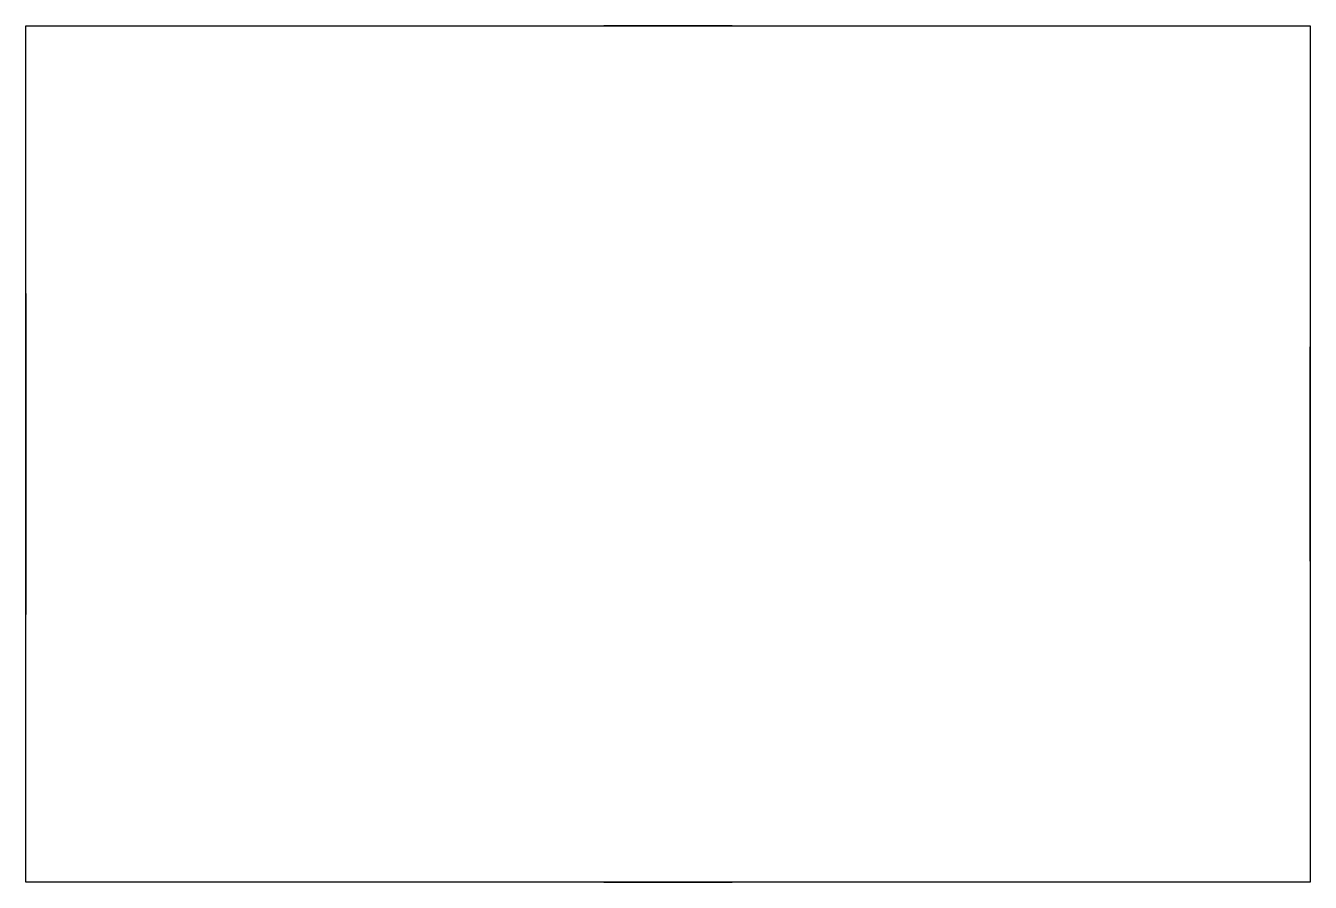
# Model space of a CAD drawing. Header units: inches. Extents: x -60 to 60, y -40 to 40.
import ezdxf

# ---------------------------------------------------------------- set-up
doc = ezdxf.new("R2010")
doc.units = ezdxf.units.IN
doc.header["$MEASUREMENT"] = 0

msp = doc.modelspace()

# ---------------------------------------------------------------- linework, layer by layer
msp.add_lwpolyline([(60, 40), (60, -40), (-60, -40), (-60, 40), (60, 40)])
at = {"extrusion": (1, 0, 0), "elevation": -60}
msp.add_lwpolyline([(15, 15), (-15, 15), (-15, 5), (15, 5), (15, 15)], dxfattribs=at)
at = {"extrusion": (-1, 0, 0), "elevation": -60}
msp.add_lwpolyline([(10, 15), (-10, 15), (-10, 5), (10, 5), (10, 15)], dxfattribs=at)
at = {"extrusion": (0, 1, 0)}
msp.add_circle((0, 10, 40), 6, dxfattribs=at)
at = {"extrusion": (0, -1, 0)}
msp.add_circle((0, 10, 40), 6, dxfattribs=at)
msp.add_3dface([(60, 40), (60, -40), (-60, -40), (-60, 40)])

doc.saveas('drawing.dxf')
